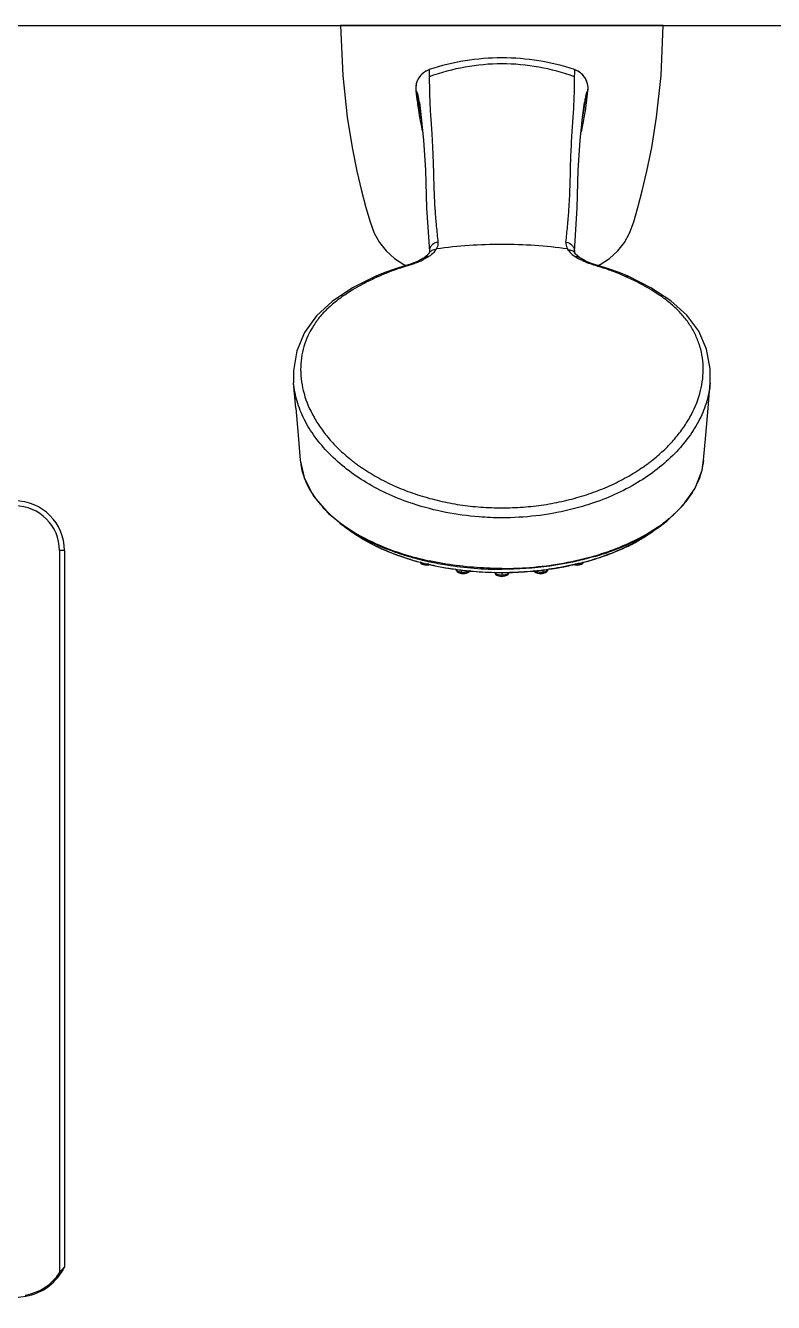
# Model space of a CAD drawing. Extents: x 0 to 1693, y 0 to 1240.
# Drawn here: x 832.6 to 983.3, y 775.2 to 1032.5 of the extents above; entities that cross this region are included whole.
import ezdxf

# ---------------------------------------------------------------- set-up
doc = ezdxf.new("R2010")
doc.units = 0
doc.header["$LTSCALE"] = 14
doc.header["$MEASUREMENT"] = 0
doc.layers.get('0').update_dxf_attribs({"linetype": 'CONTINUOUS'})
doc.layers.add('DEF_LAYER_ASSEM_MEMBER', color=7, linetype='CONTINUOUS')
doc.layers.add('MODEL', color=7, linetype='CONTINUOUS')

msp = doc.modelspace()

# ---------------------------------------------------------------- linework, layer by layer
at = {"ltscale": 0.5}
msp.add_line((565.19, 1032.48), (1277.53, 1032.48), dxfattribs=at)
at = {"layer": 'DEF_LAYER_ASSEM_MEMBER', "color": 7, "linetype": 'Continuous'}
for p, q in [((961.08, 1032.48), (896.08, 1032.48)), ((911.96, 1017), (911.95, 1017.04)), ((945.21, 1017.04), (945.2, 1016.99)), ((913.86, 986.58), (913.73, 986.4)), ((913.97, 986.94), (913.97, 986.94)), ((943.19, 986.95), (943.19, 986.94)), ((943.43, 986.4), (943.3, 986.58)), ((908.82, 984.3), (909.24, 984.12)), ((911.84, 985.1), (911.41, 984.9)), ((945.75, 984.9), (945.32, 985.1)), ((947.92, 984.12), (948.34, 984.3)), ((903.16, 981.98), (898.48, 979.62)), ((904.98, 982.72), (903.16, 981.98)), ((903.16, 981.98), (903.16, 981.98)), ((954, 981.98), (954, 981.98)), ((958.6, 979.66), (954, 981.98)), ((962.63, 976.99), (958.6, 979.66)), ((887.05, 955.38), (886.61, 960.48)), ((893.63, 934.17), (897.58, 931.02)), ((897.21, 931.22), (895.9, 932.23)), ((959.94, 931.22), (961.26, 932.23)), ((907.89, 926.1), (913.94, 924.45)), ((912.54, 923.98), (912.79, 923.88)), ((944.37, 923.88), (944.61, 923.98)), ((920.17, 922.15), (920.41, 922.1)), ((920.41, 922.1), (920.41, 922.1)), ((936.75, 922.1), (936.99, 922.15)), ((936.75, 922.1), (936.75, 922.1))]:
    msp.add_line(p, q, dxfattribs=at)
at = {"layer": 'DEF_LAYER_ASSEM_MEMBER', "color": 9, "linetype": 'Continuous'}
for p, q in [((911.83, 1016.98), (911.56, 1018.86)), ((945.32, 1016.97), (945.33, 1017.02)), ((945.33, 1017.02), (945.6, 1018.86)), ((903.77, 981.94), (903.68, 981.9)), ((953.48, 981.9), (953.39, 981.94)), ((912.69, 924.24), (912.69, 924.09)), ((944.47, 924.24), (944.46, 924.09)), ((920.35, 922.83), (920.36, 922.3)), ((922.17, 922.58), (922.14, 922.59)), ((922.22, 922.58), (922.17, 922.58)), ((928.58, 922.92), (928.58, 923.08)), ((928.58, 922.27), (928.58, 921.49)), ((934.98, 922.58), (934.93, 922.58)), ((935.02, 922.59), (934.98, 922.58)), ((936.81, 922.83), (936.8, 922.3))]:
    msp.add_line(p, q, dxfattribs=at)
at = {"layer": 'DEF_LAYER_ASSEM_MEMBER', "color": 7, "linetype": 'Continuous'}
for points in [[(896.08, 1032.48), (896.51, 1022.41), (897.42, 1014.03), (898.41, 1007.91), (899.38, 1003.11), (900.31, 999.16), (901.19, 995.81), (902.02, 992.93), (902.86, 990.63), (903.9, 988.76), (905.24, 987.07), (906.91, 985.54), (908.82, 984.3)], [(948.34, 984.3), (950.25, 985.54), (951.92, 987.07), (953.25, 988.76), (954.3, 990.63), (955.14, 992.93), (955.97, 995.81), (956.85, 999.16), (957.78, 1003.11), (958.75, 1007.91), (959.74, 1014.03), (960.65, 1022.41), (961.08, 1032.48)], [(911.96, 1017), (912.33, 1013.95), (912.81, 1009.38), (913.2, 1003.37), (913.39, 995.75), (913.97, 986.94)], [(943.19, 986.94), (943.77, 995.76), (943.96, 1003.37), (944.35, 1009.39), (944.83, 1013.95), (945.2, 1016.99)], [(913.03, 985.77), (912.62, 985.52), (911.84, 985.1)], [(913.73, 986.4), (913.38, 986.05), (913.04, 985.78)], [(913.97, 986.94), (913.97, 986.87), (913.91, 986.68), (913.85, 986.57)], [(943.3, 986.57), (943.25, 986.68), (943.19, 986.87), (943.19, 986.94)], [(944.12, 985.78), (943.78, 986.05), (943.43, 986.4)], [(945.32, 985.1), (944.54, 985.52), (944.13, 985.77)], [(909.02, 984.05), (907.14, 983.48), (904.98, 982.72)], [(909.7, 984.26), (909.23, 984.12), (909.02, 984.05)], [(911.4, 984.9), (911.2, 984.81), (910.86, 984.67), (910.52, 984.54), (910.14, 984.41), (909.7, 984.26)], [(947.46, 984.26), (947.02, 984.41), (946.64, 984.54), (946.3, 984.67), (945.96, 984.81), (945.75, 984.9)], [(948.14, 984.05), (947.93, 984.12), (947.46, 984.26)], [(954, 981.98), (952.18, 982.72), (950.02, 983.48), (948.14, 984.05)], [(898.48, 979.62), (894.41, 976.9), (891.21, 973.96), (888.81, 970.64), (887.24, 966.95), (886.57, 962.93), (886.62, 960.48)], [(970.54, 960.48), (970.56, 963.32), (969.82, 967.25), (968.22, 970.87), (965.81, 974.11), (962.63, 976.99)], [(969.22, 944.92), (969.64, 949.92), (970.11, 955.38), (970.54, 960.48)], [(887.05, 955.38), (887.52, 949.92), (887.94, 944.91)], [(887.94, 944.91), (888.71, 941.4), (890.62, 937.68), (893.63, 934.17)], [(957.64, 929.82), (961.78, 932.64), (965.12, 935.83), (967.51, 939.29), (968.89, 942.88), (969.22, 944.93)], [(897.58, 931.02), (902.37, 928.32), (907.89, 926.1)], [(947.33, 925.5), (952.77, 927.42), (957.64, 929.82)], [(912.08, 924.38), (912.25, 924.18), (912.54, 923.98)], [(912.79, 923.88), (913.02, 923.82), (913.45, 923.77), (913.88, 923.79), (914.26, 923.88)], [(942.9, 923.88), (943.27, 923.79), (943.7, 923.77), (944.13, 923.81), (944.37, 923.88)], [(944.61, 923.98), (944.9, 924.17), (945.08, 924.38)], [(919.26, 922.96), (919.36, 922.69), (919.55, 922.46), (919.83, 922.28), (920.17, 922.15)], [(920.41, 922.1), (920.67, 922.07), (921.07, 922.09), (921.43, 922.16), (921.74, 922.28), (921.97, 922.44), (922.11, 922.59)], [(927.09, 922.33), (927.14, 922.17), (927.31, 921.93), (927.57, 921.73), (927.92, 921.59), (928.32, 921.51), (928.58, 921.49)], [(928.58, 921.49), (928.81, 921.5), (929.24, 921.59), (929.59, 921.73), (929.84, 921.91), (930, 922.14), (930.07, 922.33)], [(935.05, 922.59), (935.17, 922.45), (935.41, 922.28), (935.72, 922.16), (936.08, 922.09), (936.49, 922.07), (936.75, 922.1)], [(936.99, 922.15), (937.33, 922.27), (937.6, 922.45), (937.8, 922.68), (937.9, 922.94)]]:
    msp.add_lwpolyline(points, dxfattribs=at)
at = {"layer": 'DEF_LAYER_ASSEM_MEMBER', "color": 9, "linetype": 'Continuous'}
for centre, radius, start, end in [((928.67, 982.1), 42.67, 90.1249, 110.205), ((928.49, 982.1), 42.67, 69.7881, 89.8763), ((915.23, 1019.8), 4.01, 139.7732, 155.3631), ((915.21, 1019.81), 3.99, 124.039, 139.7293), ((915.22, 1019.79), 4.01, 108.3829, 123.9972), ((941.94, 1019.79), 4.01, 56.0024, 71.6172), ((941.95, 1019.81), 3.99, 40.2703, 55.9609), ((941.93, 1019.8), 4.01, 24.6362, 40.2261), ((915.23, 1019.81), 4.01, 171.1392, 186.753), ((915.2, 1019.81), 3.99, 155.4068, 171.0971), ((941.95, 1019.81), 3.99, 17.7589, 24.5929), ((941.93, 1019.81), 4.01, 353.2463, 8.8602), ((928.58, 892.63), 95.75, 89.9999, 97.9367), ((928.58, 892.63), 95.75, 82.0678, 90.0002), ((909.79, 991.98), 7.27, 303.9931, 307.0277), ((915.05, 985.89), 1.37, 147.5851, 150.1955), ((947.33, 991.95), 7.23, 233.1531, 236.1846), ((942.11, 985.89), 1.37, 29.8099, 32.5414), ((951.89, 999.64), 16.16, 237.9159, 242.1518), ((925.8, 928.02), 58.33, 106.4111, 107.283), ((905.62, 998.96), 15.4, 294.1142, 297.2909), ((931.4, 928.18), 58.17, 72.7256, 73.5905), ((956.01, 946.03), 13.26, 345.2302, 355.1916), ((954.82, 946.36), 14.49, 339.0192, 345.1962), ((952.35, 947.51), 17.22, 327.8734, 330.1676), ((914.08, 956.23), 30.01, 232.3282, 232.8144), ((914.75, 956.86), 31.02, 232.5623, 235.284), ((914.77, 957.15), 31.16, 232.8237, 235.7901), ((942.14, 957.49), 31.59, 304.229, 307.1531), ((942.51, 956.67), 30.81, 304.4673, 307.5029), ((943.06, 956.25), 30.04, 307.1823, 307.5899), ((915.71, 958.22), 32.68, 235.2563, 235.5354), ((916.23, 958.97), 33.59, 235.5411, 237.0533), ((917.77, 961.38), 36.46, 237.0742, 241.55), ((920.33, 966.01), 41.75, 241.4922, 245.4614), ((937.4, 961.91), 38.11, 295.7932, 300.3089), ((940.77, 959.19), 33.87, 300.8245, 304.4808), ((922.44, 970.55), 46.76, 245.4177, 248.8523), ((922.14, 966.76), 43.51, 244.1611, 247.0598), ((924.15, 971.63), 48.78, 247.1183, 251.3437), ((924.32, 975.33), 51.88, 248.8224, 252.3585), ((932.09, 977.81), 54.33, 286.2439, 290.2874), ((933.37, 970.67), 47.76, 288.6118, 292.9261), ((933.71, 972.98), 49.38, 288.8948, 293.2791), ((933.31, 974.38), 50.69, 290.3328, 291.1549), ((935.28, 966.18), 42.88, 292.9182, 295.8607), ((935.58, 968.65), 44.66, 293.2756, 296.2446), ((925.49, 975.6), 52.97, 251.3373, 253.47), ((925.75, 979.71), 56.5, 252.3247, 255.0371), ((926.93, 984.44), 61.22, 254.2919, 257.7573), ((926.18, 977.92), 55.39, 253.4704, 254.9996), ((926.82, 983.64), 60.57, 255.0195, 257.707), ((926.66, 979.7), 57.24, 254.9965, 256.0059), ((913.4, 926.28), 2.31, 252.063, 255.4571), ((926.99, 981.02), 58.6, 256.0056, 256.9702), ((927.27, 982.22), 59.83, 256.9701, 257.927), ((930.02, 981.62), 59.21, 282.0694, 283.9895), ((943.75, 926.28), 2.3, 284.5572, 287.9588), ((930.5, 979.7), 57.24, 283.9941, 285.0037), ((930.98, 977.92), 55.39, 285.0006, 286.5289), ((931.48, 976.2), 53.6, 286.5325, 287.3916), ((931.3, 980.46), 57.1, 285.7505, 286.2595), ((931.57, 979.21), 55.96, 286.3687, 286.8036), ((931.92, 974.81), 52.15, 287.3896, 288.6745), ((932.15, 977.33), 54, 286.7909, 288.961), ((927.55, 983.53), 61.17, 257.9281, 259.2433), ((928.04, 986.2), 63.89, 259.2588, 262.0666), ((928.37, 988.62), 66.33, 262.0708, 264.6092), ((919.62, 923.04), 0.368, 189.6915, 194.4173), ((919.64, 923.04), 0.396, 194.4393, 200.0871), ((919.67, 923.05), 0.423, 200.0524, 202.0489), ((928.57, 990.9), 68.62, 264.6953, 268.756), ((928.58, 991.25), 68.96, 268.7527, 269.9997), ((927.42, 922.41), 0.346, 193.1942, 199.3202), ((928.58, 991.25), 68.96, 270.0003, 271.2471), ((929.73, 922.41), 0.348, 339.908, 346.7934), ((928.61, 990.58), 68.29, 271.2341, 275.3145), ((928.82, 988.31), 66.01, 275.3884, 277.9356), ((937.5, 923.05), 0.41, 339.8758, 341.4951), ((929.21, 985.68), 63.36, 277.9218, 280.7524), ((929.61, 983.53), 61.17, 280.7561, 282.0733)]:
    msp.add_arc(centre, radius, start, end, dxfattribs=at)
at = {"layer": 'DEF_LAYER_ASSEM_MEMBER', "color": 7, "linetype": 'Continuous'}
for centre, radius, start, end in [((928.62, 979.3), 46.67, 90.056, 108.3273), ((928.52, 979.22), 46.75, 71.6885, 89.9283), ((915.21, 1019.81), 3.99, 108.34, 186.796), ((941.95, 1019.81), 3.99, 353.2034, 71.6601), ((926.12, 977.54), 55.03, 253.1055, 254.9853), ((926.66, 979.54), 57.09, 254.98, 255.9747), ((926.99, 980.87), 58.47, 255.9745, 256.9462), ((927.88, 984.98), 62.67, 257.0056, 262.0615), ((930.5, 979.54), 57.09, 284.0253, 285.0203), ((931.04, 977.54), 55.02, 285.015, 286.8946), ((931.51, 975.98), 53.39, 286.9015, 287.442), ((928.38, 988.51), 66.23, 262.053, 264.641), ((928.57, 990.69), 68.42, 264.6553, 268.7532), ((928.58, 991.09), 68.82, 268.7497, 271.2501), ((928.61, 990.35), 68.08, 271.2364, 275.355), ((928.82, 988.18), 65.9, 275.3524, 277.9537)]:
    msp.add_arc(centre, radius, start, end, dxfattribs=at)
at = {"layer": 'DEF_LAYER_ASSEM_MEMBER', "color": 9, "linetype": 'Continuous'}
for points, start_tangent, end_tangent in [([(913.95, 1023.6), (913.9, 1023.21), (913.93, 1022.15)], (-0.481745, -0.876312), (0.02546, -0.999676)), ([(913.93, 1022.15), (914.03, 1017.54), (914.1, 1015.96), (914.2, 1014.25), (914.33, 1012.39), (914.46, 1010.37), (914.53, 1009.31), (914.58, 1008.21), (914.63, 1007.06), (914.68, 1005.89), (914.76, 1003.42), (914.83, 1000.8), (914.93, 998.05), (915.1, 995.14), (915.36, 992.08), (915.68, 988.84)], (0.011914, -0.999929), (0.10143, -0.994843)), ([(941.48, 988.84), (941.8, 992.07), (942.06, 995.13), (942.23, 998.02), (942.33, 1000.77), (942.39, 1003.39), (942.47, 1005.86), (942.69, 1010.36), (942.96, 1014.24), (943.13, 1017.53), (943.2, 1020.2), (943.23, 1022.15)], (0.100263, 0.994961), (0.02544, 0.999676)), ([(943.22, 1022.15), (943.26, 1023.21), (943.2, 1023.6)], (0.025159, 0.999683), (-0.483114, 0.875557)), ([(911.56, 1018.86), (911.46, 1019.12), (911.37, 1019.29), (911.3, 1019.35), (911.24, 1019.34)], (-0.314391, 0.949294), (-0.925172, -0.379549)), ([(945.91, 1019.34), (945.86, 1019.35), (945.79, 1019.29), (945.7, 1019.12), (945.6, 1018.86)], (-0.924477, 0.381238), (-0.314412, -0.949287)), ([(911.95, 1017.04), (911.76, 1018.07), (911.56, 1018.86)], (-0.153144, 0.988204), (-0.314438, 0.949278)), ([(912.35, 1013.64), (911.83, 1016.98)], (-0.164387, 0.986396), (-0.14571, 0.989327)), ([(944.81, 1013.64), (945.32, 1016.97)], (0.164385, 0.986396), (0.145731, 0.989324)), ([(945.6, 1018.86), (945.39, 1018.07), (945.21, 1017.04)], (-0.314415, -0.949285), (-0.153143, -0.988204)), ([(915.68, 988.85), (914.42, 988.19), (914.06, 987.58), (913.97, 986.94)], (-0.989354, -0.14553), (0.078688, -0.996899)), ([(915.68, 988.84), (915.68, 988.49), (915.36, 987.46)], (0.097203, -0.995265), (-0.48766, -0.873034)), ([(941.48, 988.85), (941.47, 988.51), (941.79, 987.46)], (-0.124849, -0.992176), (0.503802, -0.863819)), ([(941.48, 988.85), (942.74, 988.19), (943.1, 987.58), (943.19, 986.95)], (0.989351, -0.145546), (-0.077511, -0.996992)), ([(913.85, 985.95), (913.65, 985.82), (913.4, 985.68), (912.68, 985.28)], (-0.828675, -0.55973), (-0.888554, -0.458772)), ([(913.85, 985.95), (913.43, 985.94), (913.04, 985.78)], (-0.988769, 0.149452), (-0.82108, -0.570814)), ([(915.27, 987.32), (914.49, 987.15), (913.89, 986.63)], (-0.999981, 0.006208), (-0.536068, -0.844175)), ([(915.27, 987.32), (915.04, 987), (914.17, 986.17)], (-0.536152, -0.844121), (-0.797875, -0.602823)), ([(915.36, 987.46), (915.27, 987.32)], (-0.487659, -0.873034), (-0.536153, -0.844121)), ([(941.88, 987.32), (941.79, 987.46)], (-0.536362, 0.843988), (-0.487467, 0.873141)), ([(941.88, 987.32), (942.1, 987.01), (942.99, 986.17)], (0.543702, -0.839278), (0.799716, -0.600378)), ([(941.88, 987.32), (942.66, 987.16), (943.27, 986.63)], (0.999952, 0.009791), (0.537932, -0.842988)), ([(943.3, 985.95), (943.73, 985.94), (944.12, 985.78)], (0.988792, 0.149303), (0.821081, -0.570812)), ([(908.47, 983.72), (906.06, 982.89), (903.77, 981.94)], (-0.954604, -0.297879), (-0.910569, -0.413357)), ([(909.32, 983.97), (909.24, 984.02), (909.02, 984.05)], (-0.814228, 0.580545), (-0.960552, -0.278101)), ([(911.11, 984.58), (910.64, 984.4), (909.32, 983.98)], (-0.933288, -0.359129), (-0.9591, -0.283066)), ([(911.91, 984.91), (911.68, 984.81), (911.11, 984.58)], (-0.912244, -0.409648), (-0.933288, -0.359129)), ([(911.91, 984.91), (911.78, 984.94), (911.41, 984.9)], (-0.947105, 0.320924), (-0.913123, -0.407685)), ([(945.25, 984.91), (945.01, 985.02), (944.34, 985.35)], (-0.91348, 0.406884), (-0.884802, 0.465967)), ([(945.25, 984.91), (945.38, 984.94), (945.75, 984.9)], (0.947114, 0.320898), (0.913123, -0.407684)), ([(946.09, 984.56), (945.9, 984.63), (945.25, 984.91)], (-0.934204, 0.35674), (-0.912242, 0.409653)), ([(947.84, 983.98), (947.43, 984.1), (946.09, 984.56)], (-0.959102, 0.283062), (-0.934204, 0.35674)), ([(947.84, 983.97), (947.92, 984.02), (948.14, 984.05)], (0.814218, 0.580559), (0.960559, -0.278077)), ([(953.39, 981.94), (951.09, 982.89), (948.68, 983.72)], (-0.910394, 0.413743), (-0.954652, 0.297725)), ([(903.09, 981.63), (901.86, 981.04), (900.66, 980.43), (900.08, 980.12), (899.51, 979.81), (898.95, 979.49), (898.67, 979.33), (898.54, 979.24), (898.41, 979.16)], (-0.901957, -0.431825), (-0.790461, -0.612512)), ([(903.68, 981.9), (903.09, 981.63)], (-0.917373, -0.398028), (-0.901957, -0.431825)), ([(903.16, 981.98), (903.41, 982.01), (903.68, 981.9)], (0.916234, 0.400644), (0.854586, -0.519309)), ([(953.48, 981.9), (953.75, 982.01), (954, 981.98)], (0.855043, 0.518557), (0.916234, -0.400644)), ([(954.32, 981.52), (953.69, 981.81), (953.48, 981.9)], (-0.904097, 0.427328), (-0.92146, 0.388474)), ([(958.75, 979.16), (958.25, 979.47), (957.7, 979.77), (957.16, 980.07), (956.62, 980.37), (956.06, 980.67), (955.49, 980.95), (954.32, 981.52)], (-0.790779, 0.612102), (-0.904097, 0.427328)), ([(898.41, 979.16), (897.19, 978.38), (896.04, 977.58), (893.96, 975.89), (892.17, 974.09), (890.7, 972.14), (888.7, 967.84), (888.03, 963.15), (888.71, 958.32), (890.72, 953.54), (892.2, 951.21), (893.99, 948.96), (894.99, 947.87), (896.07, 946.81), (897.21, 945.78), (898.42, 944.8)], (-0.8636, -0.504178), (0.802619, -0.596492)), ([(958.74, 944.8), (959.95, 945.79), (961.09, 946.81), (962.17, 947.87), (963.17, 948.96), (964.95, 951.21), (966.44, 953.54), (968.45, 958.32), (969.13, 963.14), (968.46, 967.84), (967.62, 970.05), (966.46, 972.14), (964.99, 974.08), (963.21, 975.89), (961.12, 977.58), (959.97, 978.38), (958.75, 979.16)], (0.803427, 0.595404), (-0.864731, 0.502236)), ([(910.73, 936.09), (901.24, 940.4), (893.74, 946.27), (890.91, 949.62), (888.75, 953.15), (887.31, 956.78), (886.62, 960.43)], (-0.949472, 0.313853), (-0.086184, 0.996279)), ([(970.54, 960.43), (969.85, 956.78), (968.41, 953.15), (966.25, 949.62), (963.42, 946.27), (955.92, 940.4), (946.43, 936.09)], (-0.086186, -0.996279), (-0.949472, -0.313853)), ([(887.94, 944.91), (888.65, 941.59), (890.22, 938.37), (892.59, 935.32), (895.74, 932.47)], (0.083657, -0.996495), (0.79152, -0.611144)), ([(898.42, 944.8), (898.6, 944.66), (898.78, 944.52), (899.14, 944.25), (899.51, 943.98), (899.88, 943.72), (900.63, 943.2), (901.41, 942.69), (903.02, 941.71), (904.69, 940.8), (906.44, 939.95), (908.25, 939.16), (912.03, 937.79), (916, 936.71), (920.11, 935.92), (924.32, 935.45), (928.58, 935.29)], (0.705937, -0.708274), (0.999988, -0.004942)), ([(928.58, 935.29), (932.84, 935.45), (937.04, 935.92), (941.16, 936.71), (945.13, 937.79), (948.91, 939.16), (950.72, 939.95), (952.46, 940.8), (954.14, 941.71), (955.75, 942.69), (956.52, 943.2), (957.28, 943.72), (957.65, 943.98), (958.02, 944.25), (958.38, 944.52), (958.56, 944.66), (958.74, 944.8)], (0.999988, 0.004923), (0.705953, 0.708259)), ([(967.29, 938.94), (967.59, 939.49), (968.35, 941.17)], (0.497348, 0.867551), (0.35768, 0.933844)), ([(961.39, 932.45), (963.06, 933.84), (966.94, 938.35)], (0.792394, 0.61001), (0.531682, 0.846944)), ([(928.58, 933.29), (923.96, 933.47), (910.73, 936.09)], (-1, 0.000009), (-0.949661, 0.313278)), ([(946.43, 936.09), (942.15, 934.87), (928.58, 933.29)], (-0.949661, -0.313278), (-1, -0.000009)), ([(900.52, 929.01), (899.65, 929.54), (897.21, 931.22)], (-0.863067, 0.505089), (-0.793929, 0.608011)), ([(897.25, 931.38), (903.26, 928.06), (910.36, 925.51)], (0.826691, -0.562656), (0.96245, -0.271461)), ([(903.18, 927.59), (902.49, 927.93), (900.52, 929.01)], (-0.899779, 0.436346), (-0.863067, 0.505089)), ([(951.61, 927.11), (953.88, 928.06), (959.91, 931.38)], (0.932597, 0.360919), (0.826699, 0.562645)), ([(958.12, 930.11), (957.45, 929.71), (955.33, 928.59)], (-0.858277, -0.513187), (-0.896828, -0.44238)), ([(959.94, 931.22), (959.17, 930.64), (956.63, 929.01)], (-0.793929, -0.608011), (-0.863072, -0.505082)), ([(912.69, 924.09), (912.54, 924.14), (912.18, 924.35)], (-0.950919, 0.30944), (-0.763707, 0.645563)), ([(912.69, 924.09), (912.7, 924.01), (912.79, 923.88)], (0.032882, -0.999459), (0.950654, -0.310253)), ([(913.83, 923.97), (913.07, 924), (912.82, 924.05)], (-0.995911, -0.090344), (-0.9678, 0.25172)), ([(913.92, 924.46), (917.47, 923.79), (928.58, 922.92)], (0.976997, -0.213255), (1, 0.000349)), ([(928.58, 923.08), (924.84, 923.18), (913.95, 924.61)], (-1, -0.000158), (-0.977216, 0.212246)), ([(928.58, 923.08), (933.3, 923.23), (946.8, 925.51)], (1, -0.000157), (0.96245, 0.27146)), ([(947.35, 925.51), (938.24, 923.57), (928.58, 922.92)], (-0.959466, -0.281825), (-1, 0.000153)), ([(944.33, 924.05), (944.09, 924), (943.33, 923.97)], (-0.967737, -0.251964), (-0.995907, 0.090382)), ([(944.46, 924.09), (944.46, 924.01), (944.37, 923.88)], (-0.032882, -0.999459), (-0.95052, -0.310662)), ([(944.97, 924.35), (944.87, 924.28), (944.46, 924.09)], (-0.7639, -0.645334), (-0.950801, -0.309803)), ([(920.36, 922.3), (919.65, 922.53), (919.41, 922.7), (919.28, 922.89)], (-0.988769, 0.14945), (-0.375298, 0.926904)), ([(922.04, 922.6), (921.73, 922.43), (921.31, 922.32), (920.36, 922.3)], (-0.792862, -0.609401), (-0.988899, 0.148588)), ([(920.36, 922.3), (920.37, 922.16), (920.41, 922.1)], (0.017091, -0.999854), (0.988319, -0.152397)), ([(928.58, 921.69), (928.06, 921.74), (927.61, 921.87), (927.28, 922.06), (927.1, 922.3)], (-1, 0.000247), (-0.330359, 0.943855)), ([(930.06, 922.29), (929.88, 922.06), (929.55, 921.87), (929.1, 921.74), (928.58, 921.69)], (-0.342857, -0.939388), (-1, -0.000615)), ([(936.8, 922.3), (935.84, 922.32), (935.43, 922.43), (935.12, 922.6)], (-0.988844, -0.148957), (-0.79285, 0.609417)), ([(936.8, 922.3), (936.79, 922.16), (936.75, 922.1)], (-0.017091, -0.999854), (-0.988328, -0.152341)), ([(937.89, 922.91), (937.76, 922.71), (937.52, 922.53), (937.19, 922.39), (936.8, 922.3)], (-0.343995, -0.938972), (-0.988714, -0.149818)), ([(937.9, 922.97), (937.89, 922.92)], (-0.167862, -0.98581), (-0.317322, -0.948318))]:
    msp.add_spline(points, degree=3, dxfattribs=dict(at, start_tangent=start_tangent, end_tangent=end_tangent))
at = {"layer": 'DEF_LAYER_ASSEM_MEMBER', "color": 7, "linetype": 'Continuous'}
for points, start_tangent, end_tangent in [([(911.24, 1019.34), (911.54, 1016.95)], (0.118712, -0.992929), (0.130439, -0.991456)), ([(945.62, 1016.93), (945.91, 1019.34)], (0.130551, 0.991442), (0.118712, 0.992929)), ([(911.54, 1016.95), (911.75, 1015.46), (912.6, 1011)], (0.130439, -0.991456), (0.23423, -0.972181)), ([(944.56, 1011), (944.89, 1012.48), (945.62, 1016.93)], (0.234235, 0.97218), (0.130551, 0.991442)), ([(910.13, 924.89), (903.06, 927.65), (897.21, 931.22)], (-0.956803, 0.290736), (-0.793912, 0.608033)), ([(959.94, 931.22), (954.31, 927.75), (947.51, 925.04)], (-0.793912, -0.608033), (-0.954018, -0.299751)), ([(944.34, 924.15), (942.77, 923.78), (937.94, 922.91)], (-0.97018, -0.242386), (-0.990371, -0.138435))]:
    msp.add_spline(points, degree=3, dxfattribs=dict(at, start_tangent=start_tangent, end_tangent=end_tangent))
at = {"layer": 'MODEL', "color": 9, "linetype": 'Continuous'}
for p, q in [((840.45, 926.68), (839.45, 926.68)), ((839.45, 926.68), (839.45, 781.17))]:
    msp.add_line(p, q, dxfattribs=at)
at = {"layer": 'MODEL', "color": 7, "linetype": 'Continuous'}
for p, q in [((840.45, 926.68), (840.45, 782.36)), ((832.63, 776.46), (832.63, 776.46)), ((832.63, 776.46), (832.63, 776.46))]:
    msp.add_line(p, q, dxfattribs=at)
for centre, radius, start, end in [((830.45, 926.68), 10, 0, 90), ((830.95, 786.83), 10.5, 279.2198, 334.7918), ((830.84, 786.81), 10.29, 279.8509, 326.7113), ((816.83, 873.2), 98.02, 270.0692, 279.2771), ((816.83, 873.2), 98.02, 270.0693, 279.2801)]:
    msp.add_arc(centre, radius, start, end, dxfattribs=at)
at = {"layer": 'MODEL', "color": 9, "linetype": 'Continuous'}
msp.add_arc((830.45, 926.68), 9, 0, 90, dxfattribs=at)
at = {"layer": 'MODEL', "color": 7, "linetype": 'Continuous'}
for points, start_tangent, end_tangent in [([(840.35, 782.22), (840.15, 782.03), (839.91, 781.78), (839.45, 781.17)], (-0.689022, -0.72474), (-0.54874, -0.835993)), ([(840.43, 782.33), (840.42, 782.31), (840.35, 782.22)], (-0.428074, -0.903744), (-0.689022, -0.72474))]:
    msp.add_spline(points, degree=3, dxfattribs=dict(at, start_tangent=start_tangent, end_tangent=end_tangent))
at = {"layer": 'MODEL', "color": 9, "linetype": 'Continuous', "start_tangent": (0.134121, -0.990965), "end_tangent": (-0.987015, -0.160631)}
msp.add_spline([(832.61, 776.68), (832.62, 776.59), (832.63, 776.52), (832.63, 776.48), (832.63, 776.47)], degree=3, dxfattribs=at)

doc.saveas('drawing.dxf')
